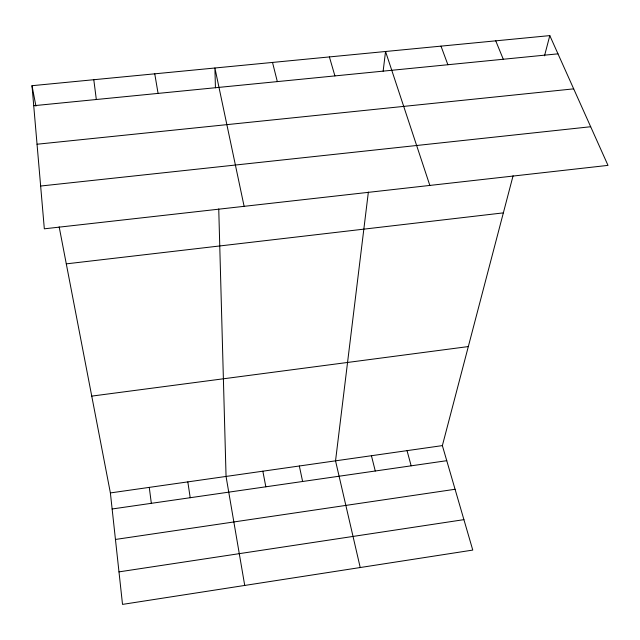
<?xml version="1.0" encoding="UTF-8"?>
<svg xmlns="http://www.w3.org/2000/svg" width="640" height="640" viewBox="0 0 640 640"><rect width="100%" height="100%" fill="white"/><g stroke="black" fill="none" stroke-linecap="round" stroke-linejoin="round"><path stroke-width="0.96" d="M368.368 192.064L335.536 460.84L360.224 567.536M383.136 71.208L385.544 51.496L429.848 185.432M59.168 226.856L110.384 492.928L122.52 604.392L472.768 550.08L442.368 445.608L513.088 175.736M544.512 55.824L549.808 35.608L32 85.696L44.328 228.816L608 165.376L549.808 35.608M118.976 571.872L463.912 519.648M115.448 539.456L455.072 489.272M112.128 508.984L446.752 460.688M110.384 492.928L442.368 445.608M91.744 396.112L468.32 346.568M66.296 263.864L503.352 212.872M40.64 186.032L590.672 126.736M37.04 144.232L573.688 88.856M33.72 105.704L557.984 53.84M495.744 40.84L503.28 59.248M440.992 46.136L447.88 64.736M329.392 56.928L334.92 75.912M407.04 450.648L411.16 465.824M371.432 455.72L375.272 471.008M272.512 62.432L277.336 81.608M299.336 466L302.616 481.488M244.12 206.336L214.896 68L215.44 87.792M262.848 471.2L265.832 486.8M32 85.696L35.936 106.144M244.728 585.44L226.056 476.44L218.744 208.904M154.752 73.824L158.08 93.408M187.824 481.896L190.208 497.72M149.272 487.384L151.336 503.328M93.792 79.72L96.328 99.512"/></g></svg>
